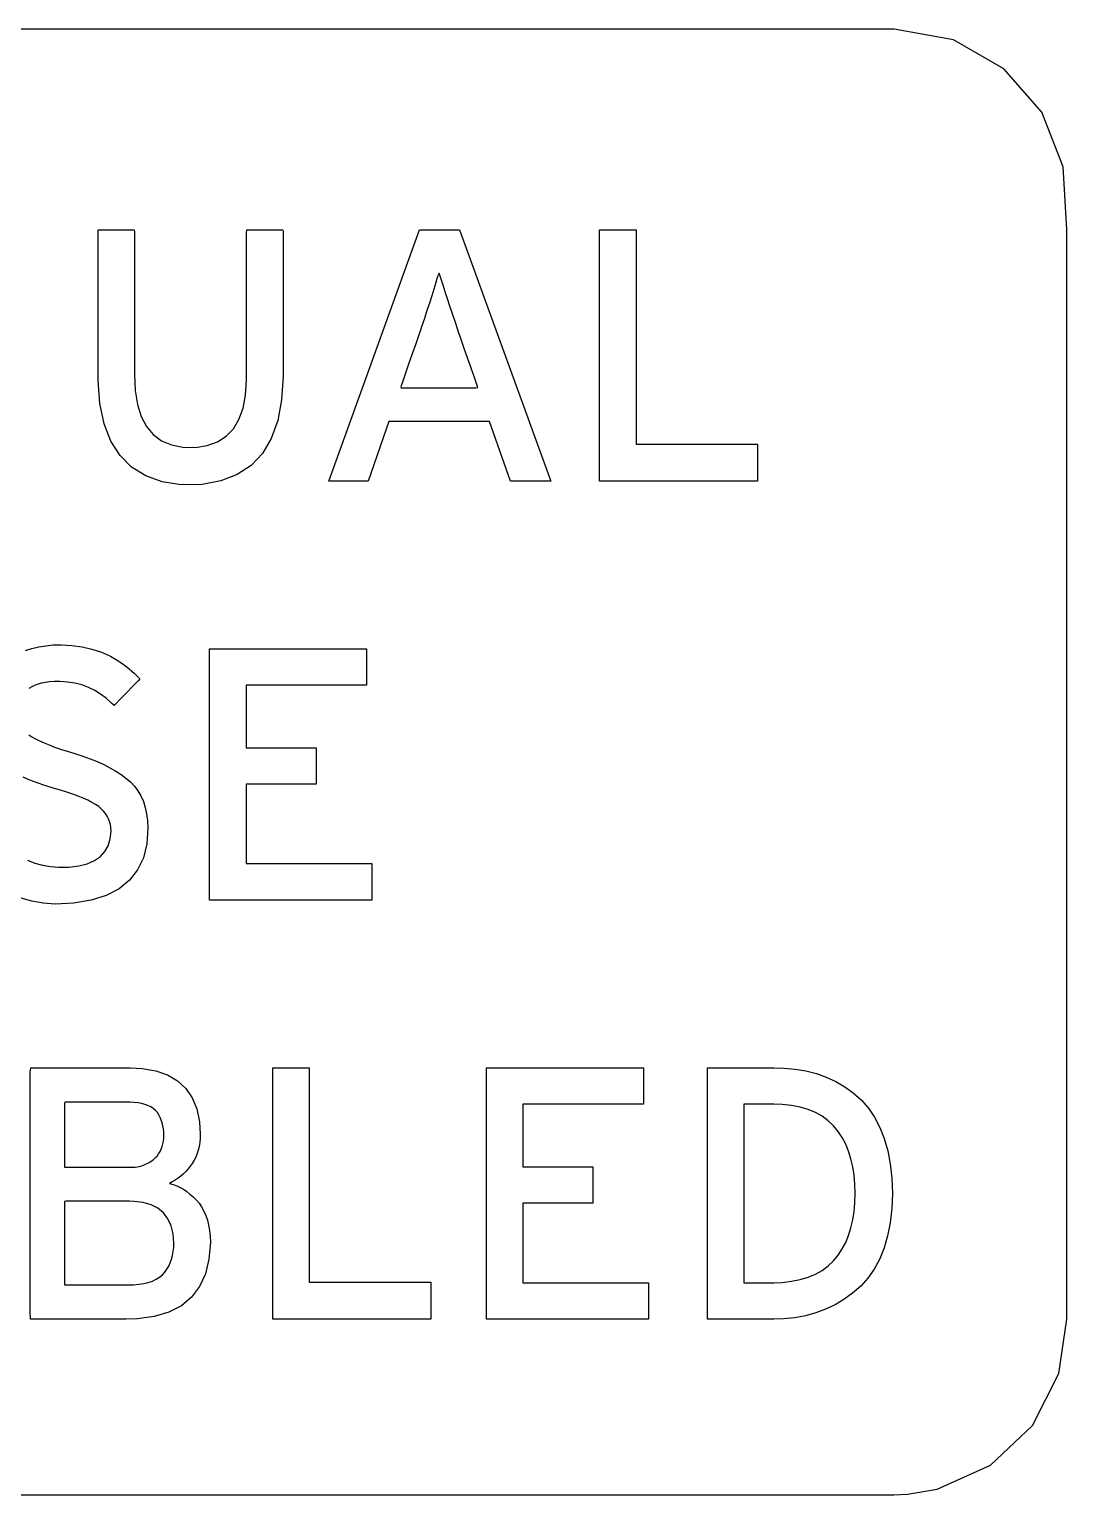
# Model space of a CAD drawing. Extents: x 1 to 47.7, y 0.2 to 35.
# Drawn here: x 15.876 to 16.358, y 10.034 to 10.714 of the extents above; entities that cross this region are included whole.
import ezdxf

# ---------------------------------------------------------------- set-up
doc = ezdxf.new("R2010")
doc.units = 0
doc.header["$MEASUREMENT"] = 0
doc.layers.add('4_2__4U__FRONT_PANEL_W_24_', color=7, linetype='CONTINUOUS')
doc.layers.add('5_1___24__TARGET_LEDS___12', color=7, linetype='CONTINUOUS')

msp = doc.modelspace()

# ---------------------------------------------------------------- linework, layer by layer
at = {"layer": '4_2__4U__FRONT_PANEL_W_24_'}
for points in [[(15.84394, 10.03445), (15.94105, 10.03445), (16.03061, 10.03445), (16.11012, 10.03445), (16.17706, 10.03445), (16.22891, 10.03445), (16.26317, 10.03445), (16.27733, 10.03445), (16.28371, 10.03468), (16.29754, 10.03697), (16.32228, 10.04812), (16.34166, 10.06659), (16.35396, 10.09066), (16.35756, 10.11594), (16.35756, 10.1253), (16.35756, 10.1424), (16.35756, 10.19569), (16.35756, 10.26764), (16.35756, 10.35009), (16.35756, 10.51381), (16.35756, 10.57876), (16.35756, 10.62156), (16.35593, 10.65053), (16.34597, 10.6759), (16.32844, 10.69614), (16.30506, 10.70955), (16.27756, 10.71441), (16.27756, 10.71441), (16.26649, 10.71441), (16.23494, 10.71441), (16.18545, 10.71441), (16.12051, 10.71441), (16.04264, 10.71441), (15.95436, 10.71441), (15.75661, 10.71441)], [(16.09964, 10.50479), (16.08987, 10.53247), (16.04316, 10.53247), (16.03347, 10.50479), (16.01533, 10.50479), (16.05732, 10.62141), (16.07587, 10.62141), (16.11835, 10.50479), (16.09964, 10.50479)], [(16.14091, 10.50479), (16.14091, 10.62141), (16.15781, 10.62141), (16.15781, 10.52188), (16.21417, 10.52188), (16.21417, 10.50479), (16.14091, 10.50479)], [(15.87461, 10.42613), (15.8776, 10.4271), (15.88074, 10.42785), (15.88401, 10.42839), (15.88744, 10.42872), (15.89115, 10.42883), (15.89611, 10.42856), (15.90088, 10.42789), (15.90544, 10.42681), (15.9098, 10.42534), (15.91396, 10.42346), (15.91791, 10.42119), (15.92167, 10.41852), (15.92522, 10.41544), (15.9276, 10.41297), (15.92695, 10.41229), (15.92564, 10.41093), (15.92388, 10.40911), (15.92189, 10.40705), (15.91987, 10.40496), (15.91804, 10.40306), (15.9166, 10.40157), (15.91577, 10.40071), (15.91453, 10.40176), (15.91207, 10.40402), (15.90946, 10.40598), (15.90669, 10.40766), (15.90377, 10.40905), (15.90069, 10.41016), (15.89746, 10.41097), (15.89407, 10.4115), (15.89052, 10.41174), (15.88785, 10.41171), (15.88577, 10.41156), (15.88383, 10.41131), (15.88203, 10.41096), (15.88037, 10.41051), (15.87885, 10.40996), (15.87746, 10.40932), (15.87622, 10.40857)], [(15.96, 10.31035), (15.96, 10.42697), (16.03278, 10.42697), (16.03278, 10.41005), (15.9769, 10.41005), (15.9769, 10.38106), (16.00936, 10.38106), (16.00936, 10.36415), (15.9769, 10.36415), (15.9769, 10.32727), (16.03522, 10.32727), (16.03522, 10.31035), (15.96, 10.31035)], [(15.87613, 10.38699), (15.87756, 10.38607), (15.87921, 10.38515), (15.8811, 10.38422), (15.88321, 10.38327), (15.88555, 10.38233), (15.88811, 10.38137), (15.89091, 10.3804), (15.89393, 10.37943), (15.89749, 10.37835), (15.90112, 10.37717), (15.90456, 10.37592), (15.90782, 10.3746), (15.91088, 10.37321), (15.91375, 10.37175), (15.91643, 10.37023), (15.91892, 10.36864), (15.92121, 10.36698), (15.92331, 10.36521), (15.92516, 10.36325), (15.92676, 10.36108), (15.92813, 10.35871), (15.92926, 10.35614), (15.93014, 10.35336), (15.93078, 10.35039), (15.93117, 10.34721), (15.93133, 10.34383), (15.93086, 10.33647), (15.92929, 10.32997), (15.92662, 10.32433), (15.92287, 10.31954), (15.91801, 10.31561), (15.91206, 10.31253), (15.90502, 10.31031), (15.89688, 10.30895), (15.8884, 10.30851), (15.88284, 10.30896), (15.87755, 10.30986), (15.87253, 10.31121)], [(15.87557, 10.32885), (15.87899, 10.32751), (15.88252, 10.32652), (15.88617, 10.32587), (15.88993, 10.32558), (15.89472, 10.32569), (15.89927, 10.32624), (15.90323, 10.32723), (15.90657, 10.32866), (15.90932, 10.33053), (15.91146, 10.33284), (15.913, 10.33559), (15.91393, 10.33877), (15.91427, 10.3424), (15.9142, 10.344), (15.91399, 10.34543), (15.91364, 10.3468), (15.91315, 10.3481), (15.91252, 10.34935), (15.91174, 10.35053), (15.91083, 10.35165), (15.90977, 10.35271), (15.90855, 10.35372), (15.90709, 10.35471), (15.90541, 10.35569), (15.90352, 10.35667), (15.90141, 10.35763), (15.89908, 10.35858), (15.89654, 10.35952), (15.89379, 10.36045), (15.89081, 10.36137), (15.88738, 10.36235), (15.88355, 10.36353), (15.87995, 10.36477), (15.87657, 10.36607), (15.87344, 10.36743)], [(15.9893, 10.11591), (15.9893, 10.23252), (16.0062, 10.23252), (16.0062, 10.13299), (16.06255, 10.13299), (16.06255, 10.11591), (15.9893, 10.11591)], [(16.08842, 10.11591), (16.08842, 10.23252), (16.1612, 10.23252), (16.1612, 10.2156), (16.10532, 10.2156), (16.10532, 10.18662), (16.13778, 10.18662), (16.13778, 10.1697), (16.10532, 10.1697), (16.10532, 10.13283), (16.16364, 10.13283), (16.16364, 10.11591), (16.08842, 10.11591)]]:
    msp.add_lwpolyline(points, dxfattribs=at)
for points in [[(15.99407, 10.55341), (15.99341, 10.54246), (15.99159, 10.53286), (15.98862, 10.52459), (15.9845, 10.51765), (15.97922, 10.51205), (15.97279, 10.50778), (15.96521, 10.50484), (15.95648, 10.50324), (15.94684, 10.5031), (15.93803, 10.50447), (15.93036, 10.50718), (15.92383, 10.51122), (15.91844, 10.5166), (15.91419, 10.52332), (15.91108, 10.53137), (15.9091, 10.54076), (15.90827, 10.55148), (15.90824, 10.55543), (15.90824, 10.56143), (15.90824, 10.57062), (15.90824, 10.58173), (15.90824, 10.59347), (15.90824, 10.60457), (15.90824, 10.61376), (15.90824, 10.61977), (15.90827, 10.62141), (15.90914, 10.62141), (15.911, 10.62141), (15.91352, 10.62141), (15.9164, 10.62141), (15.91931, 10.62141), (15.92193, 10.62141), (15.92395, 10.62141), (15.92504, 10.62141), (15.92514, 10.62048), (15.92514, 10.6153), (15.92514, 10.6067), (15.92514, 10.59594), (15.92514, 10.5843), (15.92514, 10.57304), (15.92514, 10.56343), (15.92514, 10.55673), (15.92514, 10.55421), (15.92549, 10.54684), (15.92654, 10.54037), (15.92829, 10.53481), (15.93074, 10.53015), (15.93389, 10.52639), (15.93773, 10.52353), (15.94227, 10.52158), (15.94752, 10.52053), (15.95339, 10.52042), (15.95887, 10.52127), (15.96363, 10.52298), (15.96768, 10.52557), (15.97101, 10.52902), (15.97363, 10.53335), (15.97552, 10.53856), (15.9767, 10.54463), (15.97717, 10.55158), (15.97717, 10.55474), (15.97717, 10.5608), (15.97717, 10.57009), (15.97717, 10.58131), (15.97717, 10.59318), (15.97717, 10.6044), (15.97717, 10.61368), (15.97717, 10.61975), (15.9772, 10.62141), (15.97807, 10.62141), (15.97992, 10.62141), (15.98245, 10.62141), (15.98533, 10.62141), (15.98824, 10.62141), (15.99086, 10.62141), (15.99288, 10.62141), (15.99397, 10.62141), (15.99407, 10.62047), (15.99407, 10.61523), (15.99407, 10.60652), (15.99407, 10.59564), (15.99407, 10.58386), (15.99407, 10.57246), (15.99407, 10.56273), (15.99407, 10.55595)], [(16.07514, 10.57494), (16.07384, 10.57878), (16.07261, 10.58246), (16.07143, 10.58598), (16.07033, 10.58935), (16.06928, 10.59256), (16.06829, 10.59562), (16.06737, 10.59852), (16.06652, 10.60128), (16.06574, 10.59967), (16.06491, 10.59685), (16.064, 10.59386), (16.06302, 10.5907), (16.06196, 10.58737), (16.06083, 10.58387), (16.05962, 10.5802), (16.05834, 10.57636), (16.05767, 10.57437), (16.05689, 10.57213), (16.0556, 10.56843), (16.05401, 10.56386), (16.05232, 10.559), (16.05074, 10.55443), (16.04945, 10.55074), (16.04867, 10.54849), (16.04878, 10.54808), (16.05132, 10.54808), (16.05597, 10.54808), (16.06195, 10.54808), (16.06849, 10.54808), (16.07478, 10.54808), (16.08006, 10.54808), (16.08354, 10.54808), (16.08448, 10.54813), (16.08396, 10.54964), (16.08284, 10.55285), (16.08134, 10.55716), (16.07965, 10.562), (16.07798, 10.56679), (16.07654, 10.57093), (16.07552, 10.57384)], [(15.96034, 10.15167), (15.95971, 10.1438), (15.95806, 10.1369), (15.95537, 10.13099), (15.95165, 10.12605), (15.94691, 10.12208), (15.94113, 10.1191), (15.93432, 10.11709), (15.92649, 10.11606), (15.92133, 10.11591), (15.91828, 10.11591), (15.91279, 10.11591), (15.90573, 10.11591), (15.89795, 10.11591), (15.89031, 10.11591), (15.88368, 10.11591), (15.8789, 10.11591), (15.87685, 10.11591), (15.87683, 10.11942), (15.87683, 10.13045), (15.87683, 10.14682), (15.87683, 10.16629), (15.87683, 10.18662), (15.87683, 10.2056), (15.87683, 10.22097), (15.87683, 10.23051), (15.87704, 10.23252), (15.87986, 10.23252), (15.8853, 10.23252), (15.89248, 10.23252), (15.90049, 10.23252), (15.90845, 10.23252), (15.91548, 10.23252), (15.92067, 10.23252), (15.92315, 10.23252), (15.92874, 10.23225), (15.93506, 10.23116), (15.94054, 10.22926), (15.94517, 10.22654), (15.94896, 10.223), (15.9519, 10.21864), (15.95401, 10.21346), (15.95527, 10.20747), (15.95566, 10.20179), (15.95558, 10.19981), (15.95539, 10.19791), (15.95509, 10.19609), (15.95469, 10.19435), (15.95417, 10.19269), (15.95355, 10.19111), (15.95281, 10.18962), (15.95197, 10.1882), (15.95103, 10.18687), (15.95003, 10.18562), (15.94896, 10.18444), (15.94782, 10.18332), (15.94661, 10.18228), (15.94534, 10.1813), (15.944, 10.18039), (15.94258, 10.17955), (15.94146, 10.17882), (15.94311, 10.17836), (15.94473, 10.17776), (15.94632, 10.17702), (15.94787, 10.17614), (15.94939, 10.17512), (15.95087, 10.17397), (15.95232, 10.17267), (15.95373, 10.17124), (15.95508, 10.16967), (15.95628, 10.16795), (15.95733, 10.16608), (15.95822, 10.16406), (15.95895, 10.16188), (15.95953, 10.15956), (15.95996, 10.15708), (15.96023, 10.15445)], [(16.27671, 10.17421), (16.27641, 10.16721), (16.27568, 10.16067), (16.2745, 10.1546), (16.27288, 10.14899), (16.27082, 10.14384), (16.26832, 10.13916), (16.26538, 10.13495), (16.262, 10.1312), (16.25824, 10.12792), (16.25426, 10.12506), (16.25009, 10.12258), (16.24572, 10.1205), (16.24115, 10.1188), (16.23638, 10.11749), (16.23142, 10.11658), (16.22625, 10.11605), (16.22164, 10.11591), (16.22012, 10.11591), (16.21671, 10.11591), (16.21202, 10.11591), (16.20666, 10.11591), (16.20127, 10.11591), (16.19644, 10.11591), (16.19281, 10.11591), (16.19098, 10.11591), (16.19088, 10.11828), (16.19088, 10.12842), (16.19088, 10.1444), (16.19088, 10.16389), (16.19088, 10.18454), (16.19088, 10.20403), (16.19088, 10.22001), (16.19088, 10.23015), (16.19098, 10.23252), (16.19281, 10.23252), (16.19644, 10.23252), (16.20127, 10.23252), (16.20666, 10.23252), (16.21202, 10.23252), (16.21671, 10.23252), (16.22012, 10.23252), (16.22164, 10.23252), (16.22634, 10.23243), (16.23159, 10.23195), (16.23663, 10.23109), (16.24145, 10.22983), (16.24605, 10.22818), (16.25044, 10.22614), (16.25461, 10.2237), (16.25857, 10.22088), (16.26228, 10.21762), (16.2656, 10.21386), (16.26848, 10.20962), (16.27093, 10.2049), (16.27295, 10.19971), (16.27454, 10.19405), (16.2757, 10.18791), (16.27642, 10.1813)], [(15.93876, 10.20127), (15.93871, 10.20279), (15.93857, 10.20425), (15.93834, 10.20565), (15.93801, 10.20699), (15.93758, 10.20827), (15.93707, 10.20949), (15.93646, 10.21065), (15.93576, 10.21174), (15.9349, 10.21274), (15.93386, 10.21361), (15.9327, 10.21436), (15.93141, 10.21501), (15.93, 10.21554), (15.92846, 10.21597), (15.92679, 10.21628), (15.925, 10.21649), (15.92308, 10.21658), (15.92192, 10.21658), (15.91884, 10.21658), (15.91442, 10.21658), (15.90925, 10.21658), (15.90395, 10.21658), (15.89908, 10.21658), (15.89525, 10.21658), (15.89306, 10.21658), (15.89275, 10.21628), (15.89275, 10.21409), (15.89275, 10.21028), (15.89275, 10.20543), (15.89275, 10.20015), (15.89275, 10.19501), (15.89275, 10.1906), (15.89275, 10.18753), (15.89275, 10.18637), (15.89391, 10.18637), (15.897, 10.18637), (15.90142, 10.18637), (15.90658, 10.18637), (15.91189, 10.18637), (15.91675, 10.18637), (15.92058, 10.18637), (15.92278, 10.18637), (15.92359, 10.18638), (15.92457, 10.18642), (15.92551, 10.18649), (15.92641, 10.18661), (15.92727, 10.18676), (15.92809, 10.18695), (15.92888, 10.18718), (15.92962, 10.18745), (15.93032, 10.18776), (15.931, 10.18807), (15.93164, 10.18841), (15.93226, 10.18877), (15.93286, 10.18915), (15.93342, 10.18954), (15.93397, 10.18996), (15.93448, 10.1904), (15.93497, 10.19086), (15.93561, 10.19159), (15.93635, 10.19262), (15.93699, 10.1937), (15.93753, 10.19483), (15.93797, 10.19602), (15.93832, 10.19725), (15.93856, 10.19854), (15.93871, 10.19988)], [(16.25948, 10.17421), (16.25936, 10.17857), (16.25899, 10.18271), (16.25837, 10.18664), (16.25751, 10.19035), (16.2564, 10.19385), (16.25505, 10.19713), (16.25345, 10.20019), (16.2516, 10.20304), (16.24945, 10.20567), (16.24697, 10.208), (16.24418, 10.21002), (16.24108, 10.21173), (16.23768, 10.21313), (16.23396, 10.21422), (16.22994, 10.21499), (16.22561, 10.21546), (16.22164, 10.2156), (16.22096, 10.2156), (16.21942, 10.2156), (16.2173, 10.2156), (16.21489, 10.2156), (16.21246, 10.2156), (16.21029, 10.2156), (16.20865, 10.2156), (16.20782, 10.2156), (16.20778, 10.21392), (16.20778, 10.20672), (16.20778, 10.19538), (16.20778, 10.18155), (16.20778, 10.16688), (16.20778, 10.15305), (16.20778, 10.14171), (16.20778, 10.13451), (16.20782, 10.13283), (16.20865, 10.13283), (16.21029, 10.13283), (16.21246, 10.13283), (16.21489, 10.13283), (16.2173, 10.13283), (16.21942, 10.13283), (16.22096, 10.13283), (16.22164, 10.13283), (16.22561, 10.13298), (16.22994, 10.13345), (16.23396, 10.13424), (16.23768, 10.13535), (16.24108, 10.13677), (16.24418, 10.13852), (16.24697, 10.14059), (16.24945, 10.14297), (16.2516, 10.14563), (16.25345, 10.14847), (16.25505, 10.15152), (16.2564, 10.15478), (16.25751, 10.15825), (16.25837, 10.16193), (16.25899, 10.16582), (16.25936, 10.16991)], [(15.9434, 10.15118), (15.94304, 10.1555), (15.94213, 10.15927), (15.94066, 10.1625), (15.93863, 10.16519), (15.93605, 10.16734), (15.9329, 10.16895), (15.9292, 10.17002), (15.92494, 10.17054), (15.92284, 10.1706), (15.92021, 10.1706), (15.91599, 10.1706), (15.91082, 10.1706), (15.90533, 10.1706), (15.90016, 10.1706), (15.89594, 10.1706), (15.89331, 10.1706), (15.89275, 10.17042), (15.89275, 10.16794), (15.89275, 10.16319), (15.89275, 10.15696), (15.89275, 10.15006), (15.89275, 10.1433), (15.89275, 10.13747), (15.89275, 10.13339), (15.89275, 10.13185), (15.89395, 10.13185), (15.89713, 10.13185), (15.90167, 10.13185), (15.90693, 10.13185), (15.9123, 10.13185), (15.91715, 10.13185), (15.92085, 10.13185), (15.92278, 10.13185), (15.92468, 10.13188), (15.92717, 10.13207), (15.92946, 10.13241), (15.93157, 10.13291), (15.93349, 10.13356), (15.93522, 10.13438), (15.93676, 10.13535), (15.93811, 10.13648), (15.93926, 10.13774), (15.94023, 10.13907), (15.94107, 10.14051), (15.94178, 10.14204), (15.94236, 10.14367), (15.94282, 10.1454), (15.94314, 10.14723), (15.94334, 10.14916)]]:
    msp.add_lwpolyline(points, close=True, dxfattribs=at)
at = {"layer": '5_1___24__TARGET_LEDS___12'}
for points in [[(15.84394, 10.03445), (15.94105, 10.03445), (16.03061, 10.03445), (16.11012, 10.03445), (16.17706, 10.03445), (16.22891, 10.03445), (16.26317, 10.03445), (16.27733, 10.03445), (16.28371, 10.03468), (16.29754, 10.03697), (16.32228, 10.04812), (16.34166, 10.06659), (16.35396, 10.09066), (16.35756, 10.11594), (16.35756, 10.1253), (16.35756, 10.1424), (16.35756, 10.19569), (16.35756, 10.26764), (16.35756, 10.35009), (16.35756, 10.51381), (16.35756, 10.57876), (16.35756, 10.62156), (16.35593, 10.65053), (16.34597, 10.6759), (16.32844, 10.69614), (16.30506, 10.70955), (16.27756, 10.71441), (16.27756, 10.71441), (16.26649, 10.71441), (16.23494, 10.71441), (16.18545, 10.71441), (16.12051, 10.71441), (16.04264, 10.71441), (15.95436, 10.71441), (15.75661, 10.71441)], [(16.09964, 10.50479), (16.08987, 10.53247), (16.04316, 10.53247), (16.03347, 10.50479), (16.01533, 10.50479), (16.05732, 10.62141), (16.07587, 10.62141), (16.11835, 10.50479), (16.09964, 10.50479)], [(16.14091, 10.50479), (16.14091, 10.62141), (16.15781, 10.62141), (16.15781, 10.52188), (16.21417, 10.52188), (16.21417, 10.50479), (16.14091, 10.50479)], [(15.87461, 10.42613), (15.8776, 10.4271), (15.88074, 10.42785), (15.88401, 10.42839), (15.88744, 10.42872), (15.89115, 10.42883), (15.89611, 10.42856), (15.90088, 10.42789), (15.90544, 10.42681), (15.9098, 10.42534), (15.91396, 10.42346), (15.91791, 10.42119), (15.92167, 10.41852), (15.92522, 10.41544), (15.9276, 10.41297), (15.92695, 10.41229), (15.92564, 10.41093), (15.92388, 10.40911), (15.92189, 10.40705), (15.91987, 10.40496), (15.91804, 10.40306), (15.9166, 10.40157), (15.91577, 10.40071), (15.91453, 10.40176), (15.91207, 10.40402), (15.90946, 10.40598), (15.90669, 10.40766), (15.90377, 10.40905), (15.90069, 10.41016), (15.89746, 10.41097), (15.89407, 10.4115), (15.89052, 10.41174), (15.88785, 10.41171), (15.88577, 10.41156), (15.88383, 10.41131), (15.88203, 10.41096), (15.88037, 10.41051), (15.87885, 10.40996), (15.87746, 10.40932), (15.87622, 10.40857)], [(15.96, 10.31035), (15.96, 10.42697), (16.03278, 10.42697), (16.03278, 10.41005), (15.9769, 10.41005), (15.9769, 10.38106), (16.00936, 10.38106), (16.00936, 10.36415), (15.9769, 10.36415), (15.9769, 10.32727), (16.03522, 10.32727), (16.03522, 10.31035), (15.96, 10.31035)], [(15.87613, 10.38699), (15.87756, 10.38607), (15.87921, 10.38515), (15.8811, 10.38422), (15.88321, 10.38327), (15.88555, 10.38233), (15.88811, 10.38137), (15.89091, 10.3804), (15.89393, 10.37943), (15.89749, 10.37835), (15.90112, 10.37717), (15.90456, 10.37592), (15.90782, 10.3746), (15.91088, 10.37321), (15.91375, 10.37175), (15.91643, 10.37023), (15.91892, 10.36864), (15.92121, 10.36698), (15.92331, 10.36521), (15.92516, 10.36325), (15.92676, 10.36108), (15.92813, 10.35871), (15.92926, 10.35614), (15.93014, 10.35336), (15.93078, 10.35039), (15.93117, 10.34721), (15.93133, 10.34383), (15.93086, 10.33647), (15.92929, 10.32997), (15.92662, 10.32433), (15.92287, 10.31954), (15.91801, 10.31561), (15.91206, 10.31253), (15.90502, 10.31031), (15.89688, 10.30895), (15.8884, 10.30851), (15.88284, 10.30896), (15.87755, 10.30986), (15.87253, 10.31121)], [(15.87557, 10.32885), (15.87899, 10.32751), (15.88252, 10.32652), (15.88617, 10.32587), (15.88993, 10.32558), (15.89472, 10.32569), (15.89927, 10.32624), (15.90323, 10.32723), (15.90657, 10.32866), (15.90932, 10.33053), (15.91146, 10.33284), (15.913, 10.33559), (15.91393, 10.33877), (15.91427, 10.3424), (15.9142, 10.344), (15.91399, 10.34543), (15.91364, 10.3468), (15.91315, 10.3481), (15.91252, 10.34935), (15.91174, 10.35053), (15.91083, 10.35165), (15.90977, 10.35271), (15.90855, 10.35372), (15.90709, 10.35471), (15.90541, 10.35569), (15.90352, 10.35667), (15.90141, 10.35763), (15.89908, 10.35858), (15.89654, 10.35952), (15.89379, 10.36045), (15.89081, 10.36137), (15.88738, 10.36235), (15.88355, 10.36353), (15.87995, 10.36477), (15.87657, 10.36607), (15.87344, 10.36743)], [(15.9893, 10.11591), (15.9893, 10.23252), (16.0062, 10.23252), (16.0062, 10.13299), (16.06255, 10.13299), (16.06255, 10.11591), (15.9893, 10.11591)], [(16.08842, 10.11591), (16.08842, 10.23252), (16.1612, 10.23252), (16.1612, 10.2156), (16.10532, 10.2156), (16.10532, 10.18662), (16.13778, 10.18662), (16.13778, 10.1697), (16.10532, 10.1697), (16.10532, 10.13283), (16.16364, 10.13283), (16.16364, 10.11591), (16.08842, 10.11591)]]:
    msp.add_lwpolyline(points, dxfattribs=at)
for points in [[(15.99407, 10.55341), (15.99341, 10.54246), (15.99159, 10.53286), (15.98862, 10.52459), (15.9845, 10.51765), (15.97922, 10.51205), (15.97279, 10.50778), (15.96521, 10.50484), (15.95648, 10.50324), (15.94684, 10.5031), (15.93803, 10.50447), (15.93036, 10.50718), (15.92383, 10.51122), (15.91844, 10.5166), (15.91419, 10.52332), (15.91108, 10.53137), (15.9091, 10.54076), (15.90827, 10.55148), (15.90824, 10.55543), (15.90824, 10.56143), (15.90824, 10.57062), (15.90824, 10.58173), (15.90824, 10.59347), (15.90824, 10.60457), (15.90824, 10.61376), (15.90824, 10.61977), (15.90827, 10.62141), (15.90914, 10.62141), (15.911, 10.62141), (15.91352, 10.62141), (15.9164, 10.62141), (15.91931, 10.62141), (15.92193, 10.62141), (15.92395, 10.62141), (15.92504, 10.62141), (15.92514, 10.62048), (15.92514, 10.6153), (15.92514, 10.6067), (15.92514, 10.59594), (15.92514, 10.5843), (15.92514, 10.57304), (15.92514, 10.56343), (15.92514, 10.55673), (15.92514, 10.55421), (15.92549, 10.54684), (15.92654, 10.54037), (15.92829, 10.53481), (15.93074, 10.53015), (15.93389, 10.52639), (15.93773, 10.52353), (15.94227, 10.52158), (15.94752, 10.52053), (15.95339, 10.52042), (15.95887, 10.52127), (15.96363, 10.52298), (15.96768, 10.52557), (15.97101, 10.52902), (15.97363, 10.53335), (15.97552, 10.53856), (15.9767, 10.54463), (15.97717, 10.55158), (15.97717, 10.55474), (15.97717, 10.5608), (15.97717, 10.57009), (15.97717, 10.58131), (15.97717, 10.59318), (15.97717, 10.6044), (15.97717, 10.61368), (15.97717, 10.61975), (15.9772, 10.62141), (15.97807, 10.62141), (15.97992, 10.62141), (15.98245, 10.62141), (15.98533, 10.62141), (15.98824, 10.62141), (15.99086, 10.62141), (15.99288, 10.62141), (15.99397, 10.62141), (15.99407, 10.62047), (15.99407, 10.61523), (15.99407, 10.60652), (15.99407, 10.59564), (15.99407, 10.58386), (15.99407, 10.57246), (15.99407, 10.56273), (15.99407, 10.55595)], [(16.07514, 10.57494), (16.07384, 10.57878), (16.07261, 10.58246), (16.07143, 10.58598), (16.07033, 10.58935), (16.06928, 10.59256), (16.06829, 10.59562), (16.06737, 10.59852), (16.06652, 10.60128), (16.06574, 10.59967), (16.06491, 10.59685), (16.064, 10.59386), (16.06302, 10.5907), (16.06196, 10.58737), (16.06083, 10.58387), (16.05962, 10.5802), (16.05834, 10.57636), (16.05767, 10.57437), (16.05689, 10.57213), (16.0556, 10.56843), (16.05401, 10.56386), (16.05232, 10.559), (16.05074, 10.55443), (16.04945, 10.55074), (16.04867, 10.54849), (16.04878, 10.54808), (16.05132, 10.54808), (16.05597, 10.54808), (16.06195, 10.54808), (16.06849, 10.54808), (16.07478, 10.54808), (16.08006, 10.54808), (16.08354, 10.54808), (16.08448, 10.54813), (16.08396, 10.54964), (16.08284, 10.55285), (16.08134, 10.55716), (16.07965, 10.562), (16.07798, 10.56679), (16.07654, 10.57093), (16.07552, 10.57384)], [(15.96034, 10.15167), (15.95971, 10.1438), (15.95806, 10.1369), (15.95537, 10.13099), (15.95165, 10.12605), (15.94691, 10.12208), (15.94113, 10.1191), (15.93432, 10.11709), (15.92649, 10.11606), (15.92133, 10.11591), (15.91828, 10.11591), (15.91279, 10.11591), (15.90573, 10.11591), (15.89795, 10.11591), (15.89031, 10.11591), (15.88368, 10.11591), (15.8789, 10.11591), (15.87685, 10.11591), (15.87683, 10.11942), (15.87683, 10.13045), (15.87683, 10.14682), (15.87683, 10.16629), (15.87683, 10.18662), (15.87683, 10.2056), (15.87683, 10.22097), (15.87683, 10.23051), (15.87704, 10.23252), (15.87986, 10.23252), (15.8853, 10.23252), (15.89248, 10.23252), (15.90049, 10.23252), (15.90845, 10.23252), (15.91548, 10.23252), (15.92067, 10.23252), (15.92315, 10.23252), (15.92874, 10.23225), (15.93506, 10.23116), (15.94054, 10.22926), (15.94517, 10.22654), (15.94896, 10.223), (15.9519, 10.21864), (15.95401, 10.21346), (15.95527, 10.20747), (15.95566, 10.20179), (15.95558, 10.19981), (15.95539, 10.19791), (15.95509, 10.19609), (15.95469, 10.19435), (15.95417, 10.19269), (15.95355, 10.19111), (15.95281, 10.18962), (15.95197, 10.1882), (15.95103, 10.18687), (15.95003, 10.18562), (15.94896, 10.18444), (15.94782, 10.18332), (15.94661, 10.18228), (15.94534, 10.1813), (15.944, 10.18039), (15.94258, 10.17955), (15.94146, 10.17882), (15.94311, 10.17836), (15.94473, 10.17776), (15.94632, 10.17702), (15.94787, 10.17614), (15.94939, 10.17512), (15.95087, 10.17397), (15.95232, 10.17267), (15.95373, 10.17124), (15.95508, 10.16967), (15.95628, 10.16795), (15.95733, 10.16608), (15.95822, 10.16406), (15.95895, 10.16188), (15.95953, 10.15956), (15.95996, 10.15708), (15.96023, 10.15445)], [(16.27671, 10.17421), (16.27641, 10.16721), (16.27568, 10.16067), (16.2745, 10.1546), (16.27288, 10.14899), (16.27082, 10.14384), (16.26832, 10.13916), (16.26538, 10.13495), (16.262, 10.1312), (16.25824, 10.12792), (16.25426, 10.12506), (16.25009, 10.12258), (16.24572, 10.1205), (16.24115, 10.1188), (16.23638, 10.11749), (16.23142, 10.11658), (16.22625, 10.11605), (16.22164, 10.11591), (16.22012, 10.11591), (16.21671, 10.11591), (16.21202, 10.11591), (16.20666, 10.11591), (16.20127, 10.11591), (16.19644, 10.11591), (16.19281, 10.11591), (16.19098, 10.11591), (16.19088, 10.11828), (16.19088, 10.12842), (16.19088, 10.1444), (16.19088, 10.16389), (16.19088, 10.18454), (16.19088, 10.20403), (16.19088, 10.22001), (16.19088, 10.23015), (16.19098, 10.23252), (16.19281, 10.23252), (16.19644, 10.23252), (16.20127, 10.23252), (16.20666, 10.23252), (16.21202, 10.23252), (16.21671, 10.23252), (16.22012, 10.23252), (16.22164, 10.23252), (16.22634, 10.23243), (16.23159, 10.23195), (16.23663, 10.23109), (16.24145, 10.22983), (16.24605, 10.22818), (16.25044, 10.22614), (16.25461, 10.2237), (16.25857, 10.22088), (16.26228, 10.21762), (16.2656, 10.21386), (16.26848, 10.20962), (16.27093, 10.2049), (16.27295, 10.19971), (16.27454, 10.19405), (16.2757, 10.18791), (16.27642, 10.1813)], [(15.93876, 10.20127), (15.93871, 10.20279), (15.93857, 10.20425), (15.93834, 10.20565), (15.93801, 10.20699), (15.93758, 10.20827), (15.93707, 10.20949), (15.93646, 10.21065), (15.93576, 10.21174), (15.9349, 10.21274), (15.93386, 10.21361), (15.9327, 10.21436), (15.93141, 10.21501), (15.93, 10.21554), (15.92846, 10.21597), (15.92679, 10.21628), (15.925, 10.21649), (15.92308, 10.21658), (15.92192, 10.21658), (15.91884, 10.21658), (15.91442, 10.21658), (15.90925, 10.21658), (15.90395, 10.21658), (15.89908, 10.21658), (15.89525, 10.21658), (15.89306, 10.21658), (15.89275, 10.21628), (15.89275, 10.21409), (15.89275, 10.21028), (15.89275, 10.20543), (15.89275, 10.20015), (15.89275, 10.19501), (15.89275, 10.1906), (15.89275, 10.18753), (15.89275, 10.18637), (15.89391, 10.18637), (15.897, 10.18637), (15.90142, 10.18637), (15.90658, 10.18637), (15.91189, 10.18637), (15.91675, 10.18637), (15.92058, 10.18637), (15.92278, 10.18637), (15.92359, 10.18638), (15.92457, 10.18642), (15.92551, 10.18649), (15.92641, 10.18661), (15.92727, 10.18676), (15.92809, 10.18695), (15.92888, 10.18718), (15.92962, 10.18745), (15.93032, 10.18776), (15.931, 10.18807), (15.93164, 10.18841), (15.93226, 10.18877), (15.93286, 10.18915), (15.93342, 10.18954), (15.93397, 10.18996), (15.93448, 10.1904), (15.93497, 10.19086), (15.93561, 10.19159), (15.93635, 10.19262), (15.93699, 10.1937), (15.93753, 10.19483), (15.93797, 10.19602), (15.93832, 10.19725), (15.93856, 10.19854), (15.93871, 10.19988)], [(16.25948, 10.17421), (16.25936, 10.17857), (16.25899, 10.18271), (16.25837, 10.18664), (16.25751, 10.19035), (16.2564, 10.19385), (16.25505, 10.19713), (16.25345, 10.20019), (16.2516, 10.20304), (16.24945, 10.20567), (16.24697, 10.208), (16.24418, 10.21002), (16.24108, 10.21173), (16.23768, 10.21313), (16.23396, 10.21422), (16.22994, 10.21499), (16.22561, 10.21546), (16.22164, 10.2156), (16.22096, 10.2156), (16.21942, 10.2156), (16.2173, 10.2156), (16.21489, 10.2156), (16.21246, 10.2156), (16.21029, 10.2156), (16.20865, 10.2156), (16.20782, 10.2156), (16.20778, 10.21392), (16.20778, 10.20672), (16.20778, 10.19538), (16.20778, 10.18155), (16.20778, 10.16688), (16.20778, 10.15305), (16.20778, 10.14171), (16.20778, 10.13451), (16.20782, 10.13283), (16.20865, 10.13283), (16.21029, 10.13283), (16.21246, 10.13283), (16.21489, 10.13283), (16.2173, 10.13283), (16.21942, 10.13283), (16.22096, 10.13283), (16.22164, 10.13283), (16.22561, 10.13298), (16.22994, 10.13345), (16.23396, 10.13424), (16.23768, 10.13535), (16.24108, 10.13677), (16.24418, 10.13852), (16.24697, 10.14059), (16.24945, 10.14297), (16.2516, 10.14563), (16.25345, 10.14847), (16.25505, 10.15152), (16.2564, 10.15478), (16.25751, 10.15825), (16.25837, 10.16193), (16.25899, 10.16582), (16.25936, 10.16991)], [(15.9434, 10.15118), (15.94304, 10.1555), (15.94213, 10.15927), (15.94066, 10.1625), (15.93863, 10.16519), (15.93605, 10.16734), (15.9329, 10.16895), (15.9292, 10.17002), (15.92494, 10.17054), (15.92284, 10.1706), (15.92021, 10.1706), (15.91599, 10.1706), (15.91082, 10.1706), (15.90533, 10.1706), (15.90016, 10.1706), (15.89594, 10.1706), (15.89331, 10.1706), (15.89275, 10.17042), (15.89275, 10.16794), (15.89275, 10.16319), (15.89275, 10.15696), (15.89275, 10.15006), (15.89275, 10.1433), (15.89275, 10.13747), (15.89275, 10.13339), (15.89275, 10.13185), (15.89395, 10.13185), (15.89713, 10.13185), (15.90167, 10.13185), (15.90693, 10.13185), (15.9123, 10.13185), (15.91715, 10.13185), (15.92085, 10.13185), (15.92278, 10.13185), (15.92468, 10.13188), (15.92717, 10.13207), (15.92946, 10.13241), (15.93157, 10.13291), (15.93349, 10.13356), (15.93522, 10.13438), (15.93676, 10.13535), (15.93811, 10.13648), (15.93926, 10.13774), (15.94023, 10.13907), (15.94107, 10.14051), (15.94178, 10.14204), (15.94236, 10.14367), (15.94282, 10.1454), (15.94314, 10.14723), (15.94334, 10.14916)]]:
    msp.add_lwpolyline(points, close=True, dxfattribs=at)

doc.saveas('drawing.dxf')
